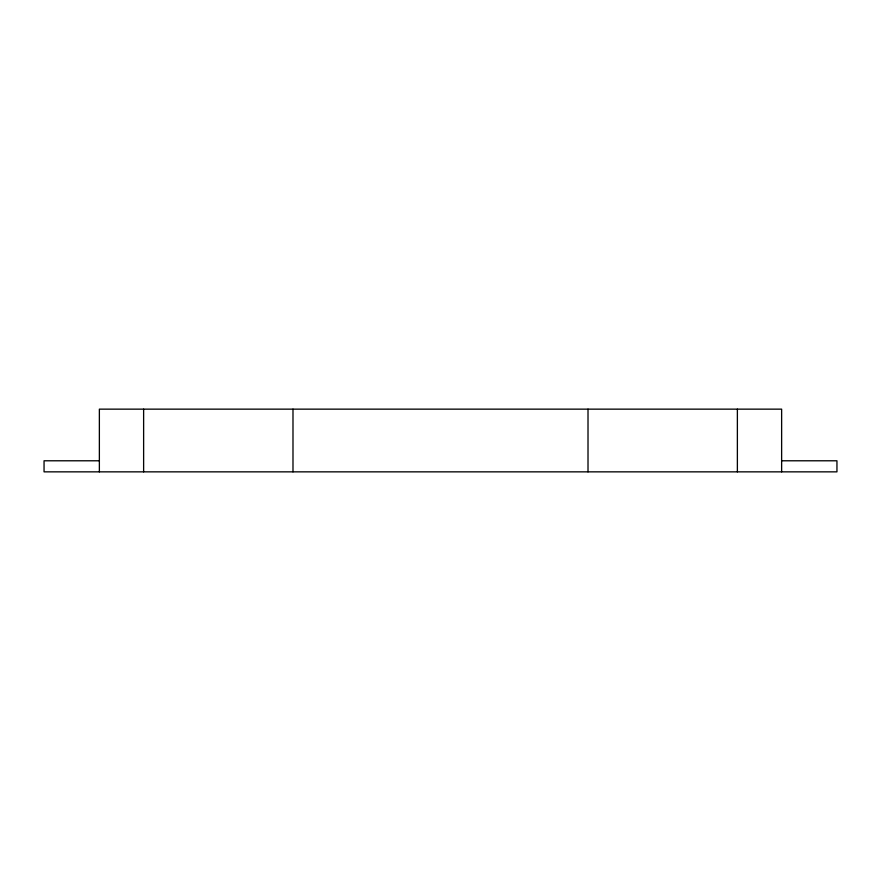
<?xml version="1.0" encoding="UTF-8"?>
<svg xmlns="http://www.w3.org/2000/svg" width="881" height="881" viewBox="0 0 881 881"><rect width="100%" height="100%" fill="white"/><g stroke="black" fill="none" stroke-linecap="round" stroke-linejoin="round"><path stroke-width="1.32" d="M99.366 460.785L44.05 460.785L44.05 471.853L836.95 471.853L836.95 460.785L781.634 460.785M781.634 471.853L781.634 409.147L99.366 409.147L99.366 471.853M737.375 409.147L737.375 471.853M588.012 409.147L588.012 471.853M292.988 409.147L292.988 471.853M143.625 409.147L143.625 471.853"/></g></svg>
